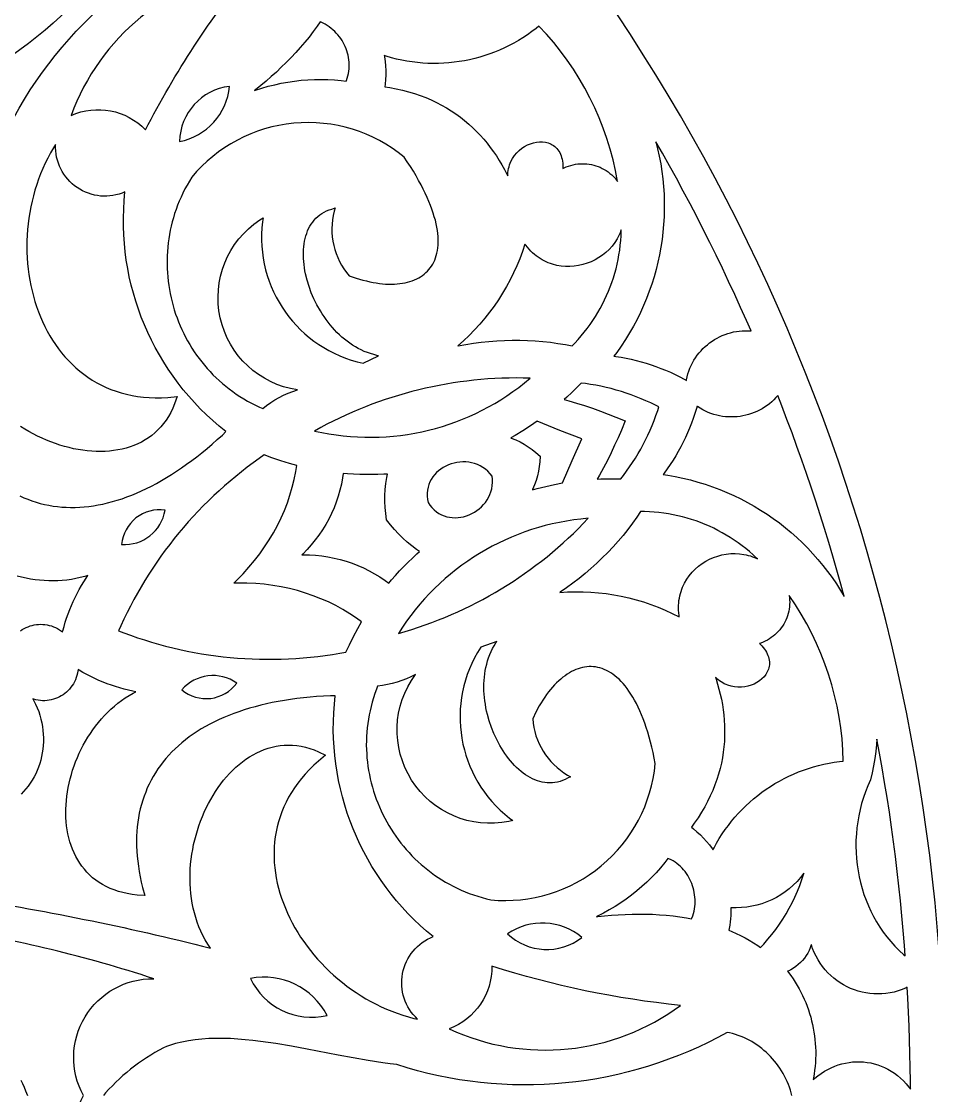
# Model space of a CAD drawing. Extents: x -550 to 550, y -550 to 550.
# Drawn here: x 149.9 to 283.1, y 0 to 157.1 of the extents above; entities that cross this region are included whole.
import ezdxf

# ---------------------------------------------------------------- set-up
doc = ezdxf.new("R2010")
doc.units = 0
doc.layers.add('LAYER_1', color=18, linetype='CONTINUOUS')
doc.layers.add('LAYER_10', color=4, linetype='CONTINUOUS')

msp = doc.modelspace()

# ---------------------------------------------------------------- linework, layer by layer
at = {"layer": 'LAYER_1'}
for points in [[(0, 550, 0.414214), (-550, 0, 0.414214), (0, -550, 0.414214), (550, 0, 0.414214)], [(183.54, 164.89, 0.27476), (157.17, 143.38, -0.315195), (168.07, 141.29, -0.052682)], [(235.49, 135.31), (235.77, 135.12), (236.04, 134.91), (236.3, 134.69), (236.55, 134.45), (236.79, 134.2), (237.01, 133.93), (237.16, 133.73, 0.149194), (225.64, 156.45), (225.22, 156.11), (224.59, 155.64), (223.95, 155.18), (223.3, 154.75), (222.63, 154.34), (221.96, 153.96), (221.27, 153.59), (220.58, 153.26), (219.87, 152.94), (219.16, 152.65), (218.44, 152.38), (217.71, 152.13), (216.98, 151.91), (216.24, 151.71), (215.49, 151.53), (214.74, 151.38), (213.99, 151.26), (213.23, 151.15), (212.47, 151.07), (211.7, 151.02), (210.94, 150.99), (210.17, 150.98), (209.4, 151), (208.63, 151.04), (207.86, 151.11), (207.1, 151.2), (206.33, 151.32), (205.57, 151.46), (204.81, 151.63), (204.05, 151.82), (203.3, 152.04), (202.99, 152.14), (203.03, 151.94), (203.12, 151.28), (203.19, 150.62), (203.22, 149.95), (203.22, 149.29), (203.2, 148.62), (203.14, 147.95), (203.09, 147.56), (203.8, 147.46), (204.75, 147.28), (205.67, 147.08), (206.57, 146.85), (207.44, 146.59), (208.28, 146.3), (209.1, 145.99), (209.89, 145.65), (210.66, 145.28), (211.4, 144.9), (212.12, 144.49), (212.82, 144.05), (213.49, 143.6), (214.14, 143.13), (214.76, 142.63), (215.37, 142.12), (215.95, 141.59), (216.5, 141.04), (217.04, 140.48), (217.56, 139.9), (218.05, 139.31), (218.52, 138.7), (218.98, 138.08), (219.41, 137.45), (219.82, 136.8), (220.22, 136.15), (220.59, 135.48), (220.95, 134.81), (221.09, 134.53), (221.09, 134.75), (221.11, 135.04), (221.15, 135.33), (221.2, 135.6), (221.26, 135.87), (221.34, 136.13), (221.44, 136.39), (221.54, 136.64), (221.78, 137.09), (222.07, 137.52), (222.39, 137.91), (222.74, 138.26), (223.13, 138.57), (223.53, 138.84), (223.95, 139.07), (224.39, 139.25), (224.83, 139.39), (225.28, 139.48), (225.72, 139.53), (226.17, 139.52), (226.6, 139.46), (227.01, 139.36), (227.22, 139.28), (227.41, 139.19), (227.6, 139.08), (227.79, 138.96), (227.96, 138.83), (228.12, 138.68), (228.28, 138.52), (228.42, 138.34), (228.56, 138.15), (228.68, 137.94), (228.79, 137.72), (228.88, 137.49), (228.96, 137.24), (229.03, 136.98), (229.08, 136.7), (229.12, 136.41), (229.14, 136.1), (229.15, 135.78), (229.14, 135.61), (229.32, 135.7), (229.64, 135.85), (229.97, 135.97), (230.3, 136.08), (230.63, 136.16), (230.97, 136.23), (231.31, 136.28), (231.64, 136.31), (231.98, 136.32), (232.32, 136.31), (232.66, 136.29), (232.99, 136.25), (233.32, 136.19), (233.65, 136.11), (233.97, 136.02), (234.29, 135.91), (234.6, 135.79), (234.9, 135.64), (235.2, 135.48)], [(173.04, 139.56, 0.334606), (180.35, 147.63, 0.373494)], [(172.68, 113.75), (172.9, 113.18), (173.13, 112.61), (173.38, 112.04), (173.65, 111.49), (173.93, 110.94), (174.22, 110.4), (174.53, 109.86), (174.85, 109.33), (175.19, 108.82), (175.54, 108.31), (175.91, 107.8), (176.29, 107.31), (176.68, 106.83), (177.09, 106.36), (177.51, 105.9), (177.94, 105.44), (178.39, 105), (178.85, 104.58), (179.32, 104.16), (179.81, 103.75), (180.31, 103.36), (180.82, 102.98), (181.34, 102.61), (181.88, 102.26), (182.43, 101.92), (183, 101.59), (183.57, 101.28), (184.16, 100.98), (184.76, 100.7), (185.22, 100.5, -0.098951), (190.31, 103.22, -0.687121), (184.78, 128.09), (185.28, 128.41), (185.2, 127.83, 0.389309), (199.91, 107.14), (202.15, 108.23), (201.93, 108.27), (201.46, 108.39), (200.99, 108.53), (200.53, 108.69), (200.08, 108.87), (199.64, 109.07), (199.2, 109.28), (198.78, 109.52), (198.36, 109.78), (197.96, 110.05), (197.56, 110.34), (197.18, 110.64), (196.8, 110.96), (196.44, 111.29), (196.08, 111.64), (195.74, 112), (195.41, 112.37), (195.09, 112.75), (194.78, 113.14), (194.48, 113.54), (194.19, 113.95), (193.91, 114.36), (193.65, 114.79), (193.16, 115.66), (192.72, 116.55), (192.33, 117.45), (192, 118.37), (191.72, 119.29), (191.49, 120.2), (191.4, 120.66), (191.32, 121.11), (191.26, 121.56), (191.22, 122.01), (191.19, 122.45), (191.17, 122.89), (191.17, 123.32), (191.19, 123.75), (191.23, 124.17), (191.28, 124.58), (191.34, 124.98), (191.43, 125.37), (191.53, 125.75), (191.65, 126.12), (191.79, 126.48), (191.94, 126.83), (192.12, 127.16), (192.31, 127.48), (192.53, 127.79), (192.76, 128.07), (193.01, 128.35), (193.29, 128.6), (193.58, 128.83), (193.89, 129.05), (194.22, 129.24), (194.57, 129.42), (194.95, 129.57), (195.33, 129.69), (195.8, 129.85), (195.68, 129.37, 0.248752), (197.88, 119.93), (198.87, 119.59), (199.89, 119.28), (200.39, 119.16), (200.88, 119.05), (201.36, 118.95), (201.84, 118.87), (202.3, 118.8), (202.76, 118.75), (203.21, 118.72), (203.65, 118.7), (204.08, 118.69), (204.5, 118.71), (204.9, 118.73), (205.3, 118.77), (205.69, 118.83), (206.06, 118.9), (206.42, 118.98), (206.77, 119.08), (207.11, 119.19), (207.43, 119.32), (207.75, 119.46), (208.04, 119.62), (208.33, 119.79), (208.6, 119.97), (208.86, 120.17), (209.1, 120.38), (209.33, 120.6), (209.54, 120.84), (209.74, 121.09), (209.93, 121.35), (210.1, 121.63), (210.25, 121.93), (210.39, 122.23), (210.51, 122.56), (210.62, 122.89), (210.71, 123.24), (210.78, 123.61), (210.84, 123.99), (210.87, 124.38), (210.89, 124.79), (210.89, 125.21), (210.87, 125.65), (210.83, 126.1), (210.78, 126.56), (210.7, 127.04), (210.6, 127.54), (210.48, 128.04), (210.33, 128.57), (210.17, 129.1), (209.98, 129.65), (209.78, 130.21), (209.55, 130.79), (209.29, 131.38), (209.01, 131.99), (208.71, 132.6), (208.39, 133.23), (208.03, 133.88), (207.66, 134.54), (207.26, 135.21), (206.83, 135.89), (206.38, 136.59), (205.92, 137.27, 0.414412), (174.82, 134.33), (174.48, 133.78), (174.14, 133.2), (173.83, 132.62), (173.54, 132.03), (173.26, 131.44), (173, 130.84), (172.76, 130.24), (172.54, 129.64), (172.33, 129.03), (172.14, 128.42), (171.97, 127.81), (171.82, 127.19), (171.69, 126.58), (171.57, 125.96), (171.47, 125.34), (171.38, 124.72), (171.32, 124.09), (171.27, 123.47), (171.24, 122.85), (171.22, 122.23), (171.22, 121.61), (171.24, 120.99), (171.27, 120.37), (171.32, 119.75), (171.38, 119.14), (171.46, 118.52), (171.56, 117.91), (171.67, 117.31), (171.8, 116.7), (171.95, 116.1), (172.11, 115.51), (172.28, 114.92), (172.47, 114.33)], [(236.92, 120.96), (237.08, 121.63), (237.22, 122.32), (237.35, 123), (237.46, 123.69), (237.54, 124.38), (237.61, 125.08), (237.66, 125.78), (237.68, 126.48), (237.69, 126.66), (237.64, 126.53), (237.52, 126.22), (237.39, 125.91), (237.24, 125.62), (237.08, 125.32), (236.73, 124.78), (236.34, 124.26), (235.91, 123.78), (235.44, 123.34), (234.94, 122.94), (234.41, 122.58), (233.86, 122.26), (233.28, 121.98), (232.69, 121.75), (232.08, 121.56), (231.45, 121.42), (230.82, 121.32), (230.18, 121.28), (229.54, 121.28), (228.9, 121.34), (228.26, 121.45), (227.63, 121.61), (227.32, 121.72), (227.01, 121.83), (226.7, 121.97), (226.4, 122.11), (226.11, 122.27), (225.81, 122.45), (225.53, 122.63), (225.25, 122.84), (224.97, 123.06), (224.71, 123.29), (224.45, 123.54), (224.19, 123.81), (223.95, 124.09), (223.71, 124.38), (223.59, 124.55, -0.141174), (213.76, 109.67), (213.81, 109.68), (214.94, 109.88), (216.07, 110.06), (217.2, 110.2), (218.33, 110.32), (219.46, 110.41), (220.58, 110.47), (221.71, 110.5), (222.84, 110.5), (223.96, 110.47), (225.08, 110.41), (226.2, 110.32), (227.32, 110.19), (228.43, 110.04), (229.54, 109.85), (230.49, 109.66), (230.89, 110.06), (231.37, 110.58), (231.84, 111.12), (232.28, 111.66), (232.71, 112.22), (233.13, 112.79), (233.53, 113.36), (233.91, 113.95), (234.27, 114.55), (234.62, 115.15), (234.94, 115.77), (235.25, 116.39), (235.55, 117.02), (235.82, 117.66), (236.08, 118.31), (236.31, 118.96), (236.53, 119.62), (236.73, 120.29)], [(192.8, 97.21, 0.237073), (224.36, 104.94, 0.137208)], [(164.56, 80.62, 0.38844), (170.93, 85.64, 0.429262)], [(233.25, 77.11), (232.39, 76.37), (231.51, 75.66), (230.6, 74.96), (229.68, 74.29), (228.74, 73.64), (228.7, 73.61, -0.141193), (246.17, 70.03), (246.14, 70.24), (246.1, 70.61), (246.07, 70.98), (246.06, 71.35), (246.07, 71.71), (246.09, 72.07), (246.13, 72.41), (246.19, 72.76), (246.26, 73.09), (246.34, 73.42), (246.44, 73.74), (246.55, 74.06), (246.67, 74.37), (246.8, 74.67), (246.95, 74.96), (247.28, 75.52), (247.65, 76.05), (248.07, 76.55), (248.52, 77), (249, 77.43), (249.52, 77.81), (250.06, 78.15), (250.62, 78.45), (251.21, 78.7), (251.81, 78.92), (252.43, 79.08), (253.06, 79.2), (253.7, 79.27), (254.34, 79.29), (254.98, 79.25), (255.62, 79.17), (255.95, 79.1), (256.26, 79.02), (256.58, 78.93), (256.89, 78.82), (257.2, 78.7), (257.51, 78.57), (257.63, 78.51), (257.5, 78.63), (256.99, 79.11), (256.46, 79.57), (255.92, 80.01), (255.37, 80.44), (254.81, 80.86), (254.23, 81.25), (253.65, 81.63), (253.06, 81.99), (252.45, 82.34), (251.84, 82.67), (251.22, 82.98), (250.59, 83.27), (249.95, 83.55), (249.3, 83.81), (248.65, 84.05), (247.99, 84.27), (247.32, 84.47), (246.65, 84.66), (245.97, 84.82), (245.29, 84.97), (244.6, 85.1), (243.91, 85.2), (243.21, 85.29), (242.5, 85.36), (241.8, 85.41), (241.09, 85.44), (240.52, 85.44), (239.98, 84.63), (239.33, 83.72), (238.66, 82.82), (237.96, 81.94), (237.23, 81.09), (236.48, 80.25), (235.71, 79.43), (234.91, 78.64), (234.09, 77.86)], [(232.85, 84.44, 0.237073), (205.07, 67.6, 0.137208)], [(262.26, 73.14), (262.3, 72.89), (262.33, 72.54), (262.34, 72.19), (262.33, 71.85), (262.3, 71.51), (262.26, 71.17), (262.19, 70.84), (262.11, 70.51), (262.01, 70.19), (261.9, 69.87), (261.77, 69.56), (261.62, 69.26), (261.46, 68.97), (261.28, 68.68), (261.09, 68.41), (260.88, 68.14), (260.66, 67.89), (260.43, 67.64), (260.18, 67.41), (259.92, 67.2), (259.65, 66.99), (259.36, 66.8), (259.07, 66.63), (258.76, 66.47), (258.44, 66.32), (258.11, 66.2), (257.92, 66.14), (258.04, 66.02), (258.27, 65.79), (258.47, 65.56), (258.65, 65.32), (258.8, 65.09), (258.94, 64.86), (259.06, 64.62), (259.16, 64.39), (259.24, 64.16), (259.3, 63.93), (259.34, 63.7), (259.37, 63.47), (259.37, 63.24), (259.36, 63.02), (259.33, 62.81), (259.29, 62.59), (259.23, 62.39), (259.15, 62.18), (259.06, 61.98), (258.85, 61.61), (258.58, 61.27), (258.27, 60.95), (257.92, 60.67), (257.54, 60.41), (257.13, 60.2), (256.69, 60.02), (256.23, 59.88), (255.76, 59.79), (255.27, 59.74), (254.77, 59.74), (254.27, 59.78), (253.76, 59.88), (253.27, 60.04), (253.02, 60.14), (252.77, 60.25), (252.53, 60.38), (252.3, 60.53), (252.07, 60.69), (251.84, 60.86), (251.62, 61.05), (251.46, 61.21), (251.56, 60.91), (251.78, 60.18), (251.99, 59.45), (252.17, 58.71), (252.34, 57.96), (252.48, 57.2), (252.59, 56.44), (252.69, 55.68), (252.76, 54.91), (252.81, 54.14), (252.82, 53.36), (252.82, 52.58), (252.78, 51.79), (252.72, 51), (252.62, 50.21), (252.5, 49.42), (252.35, 48.62), (252.16, 47.83), (251.94, 47.03), (251.69, 46.23), (251.4, 45.43), (251.08, 44.63), (250.72, 43.83), (250.33, 43.03), (249.9, 42.23), (249.43, 41.43), (248.92, 40.63), (248.37, 39.84), (247.95, 39.27), (248.26, 39.02), (248.77, 38.59), (249.26, 38.14), (249.73, 37.67), (250.18, 37.17), (250.6, 36.66), (251, 36.12), (251.11, 35.96), (251.26, 36.25), (251.64, 36.93), (252.04, 37.6), (252.46, 38.26), (252.9, 38.9), (253.36, 39.52), (253.83, 40.13), (254.33, 40.72), (254.84, 41.3), (255.37, 41.85), (255.92, 42.39), (256.48, 42.91), (257.06, 43.41), (257.66, 43.9), (258.27, 44.36), (258.89, 44.8), (259.53, 45.23), (260.18, 45.63), (260.84, 46.01), (261.52, 46.37), (262.21, 46.72), (262.91, 47.03), (263.62, 47.33), (264.34, 47.6), (265.07, 47.86), (265.81, 48.08), (266.56, 48.29), (267.32, 48.47), (268.09, 48.63), (268.86, 48.76), (269.64, 48.87), (270.18, 48.92, 0.149218)], [(207.56, 61.58, -0.098636), (202.03, 59.9), (201.85, 59.44), (201.63, 58.81), (201.42, 58.19), (201.23, 57.56), (201.07, 56.93), (200.92, 56.3), (200.79, 55.67), (200.68, 55.04), (200.58, 54.41), (200.51, 53.78), (200.45, 53.15), (200.41, 52.52), (200.39, 51.89), (200.38, 51.26), (200.4, 50.64), (200.43, 50.01), (200.47, 49.39), (200.53, 48.77), (200.61, 48.16), (200.71, 47.54), (200.82, 46.94), (200.95, 46.33), (201.1, 45.73), (201.26, 45.13), (201.43, 44.54), (201.62, 43.95), (201.83, 43.37), (202.05, 42.8), (202.29, 42.23), (202.54, 41.67), (202.8, 41.11), (203.08, 40.56), (203.38, 40.02), (203.68, 39.49), (204.01, 38.96), (204.34, 38.44), (204.69, 37.93), (205.05, 37.43), (205.43, 36.94), (205.82, 36.46), (206.22, 35.99), (206.63, 35.53), (207.06, 35.08), (207.5, 34.64), (207.95, 34.21), (208.41, 33.8), (208.89, 33.39), (209.38, 33), (209.87, 32.62), (210.38, 32.25), (210.9, 31.9), (211.44, 31.56), (211.98, 31.23), (212.53, 30.92), (213.1, 30.62), (213.67, 30.33), (214.26, 30.06), (214.85, 29.81), (215.45, 29.57), (216.07, 29.35), (216.69, 29.14), (217.32, 28.95), (217.97, 28.78), (218.6, 28.63, 0.414411), (242.67, 48.55), (242.51, 49.35), (242.34, 50.16), (242.16, 50.95), (241.97, 51.71), (241.77, 52.44), (241.56, 53.14), (241.35, 53.82), (241.12, 54.47), (240.89, 55.09), (240.65, 55.69), (240.41, 56.26), (240.16, 56.8), (239.9, 57.33), (239.64, 57.82), (239.37, 58.29), (239.1, 58.73), (238.82, 59.15), (238.53, 59.55), (238.25, 59.92), (237.95, 60.26), (237.66, 60.59), (237.36, 60.89), (237.06, 61.16), (236.75, 61.41), (236.45, 61.64), (236.14, 61.85), (235.83, 62.03), (235.52, 62.2), (235.2, 62.34), (234.89, 62.46), (234.57, 62.55), (234.25, 62.63), (233.93, 62.69), (233.61, 62.72), (233.3, 62.74), (232.97, 62.74), (232.65, 62.71), (232.33, 62.67), (232.01, 62.61), (231.69, 62.53), (231.37, 62.43), (231.05, 62.31), (230.73, 62.17), (230.41, 62.01), (230.1, 61.83), (229.78, 61.63), (229.47, 61.42), (229.15, 61.19), (228.84, 60.93), (228.54, 60.66), (228.23, 60.37), (227.93, 60.07), (227.64, 59.74), (227.34, 59.4), (227.06, 59.04), (226.77, 58.67), (226.49, 58.27), (226.22, 57.86), (225.95, 57.44), (225.69, 57), (225.18, 56.06), (224.73, 55.12, 0.248801), (229.84, 46.89), (230.27, 46.64), (229.83, 46.41), (229.47, 46.23), (229.1, 46.07), (228.73, 45.95), (228.35, 45.85), (227.98, 45.78), (227.61, 45.74), (227.23, 45.73), (226.86, 45.74), (226.5, 45.78), (226.13, 45.84), (225.77, 45.93), (225.41, 46.04), (225.05, 46.18), (224.7, 46.34), (224.35, 46.51), (224.01, 46.71), (223.67, 46.93), (223.34, 47.16), (223.02, 47.42), (222.7, 47.69), (222.38, 47.98), (222.08, 48.28), (221.78, 48.6), (221.49, 48.94), (221.2, 49.28), (220.93, 49.65), (220.66, 50.02), (220.4, 50.41), (219.91, 51.22), (219.46, 52.06), (219.05, 52.95), (218.68, 53.86), (218.37, 54.8), (218.1, 55.76), (217.99, 56.25), (217.89, 56.74), (217.8, 57.23), (217.73, 57.73), (217.67, 58.22), (217.63, 58.72), (217.6, 59.22), (217.59, 59.71), (217.6, 60.21), (217.62, 60.7), (217.66, 61.19), (217.72, 61.68), (217.79, 62.16), (217.89, 62.64), (218, 63.11), (218.13, 63.58), (218.28, 64.04), (218.46, 64.5), (218.65, 64.94), (218.86, 65.38), (219.09, 65.81), (219.35, 66.23), (219.47, 66.41), (217.12, 65.59, 0.389323), (221.35, 40.57), (221.81, 40.21), (221.23, 40.09, -0.687102)], [(181.42, 60.31, 0.38844), (173.37, 59.35, 0.429262)], [(264.41, 32.51, -0.255717), (253.71, 27.48), (253.73, 27.32), (253.74, 26.83), (253.72, 26.35), (253.69, 25.87), (253.64, 25.39), (253.57, 24.91), (253.48, 24.44), (253.42, 24.19), (253.87, 24), (254.52, 23.71), (255.16, 23.39), (255.8, 23.06), (256.43, 22.71), (257.05, 22.33), (257.67, 21.94), (258.08, 21.66), (258.55, 22.16), (259.16, 22.86), (259.74, 23.57), (260.3, 24.3), (260.83, 25.05), (261.34, 25.82), (261.82, 26.6), (262.27, 27.4), (262.69, 28.21), (263.09, 29.04), (263.46, 29.88), (263.8, 30.74), (264.12, 31.6), (264.4, 32.48)], [(231.92, 23.14, 0.334606), (221.04, 23.67, 0.373494)], [(246.37, 13.19, -0.052663), (218.75, 18.94, -0.31518), (212.51, 9.75, 0.274751)], [(183.43, 17.13, 0.355981), (194.63, 11.72, 0.33339)]]:
    msp.add_lwpolyline(points, format="xyb", close=True, dxfattribs=at)
for points in [[(172.5, 185.56, -0.208481), (141.65, 148.05)], [(148.05, 141.65, -0.208478), (185.56, 172.5)], [(149.66, 87.73), (150.25, 87.46), (150.84, 87.22), (151.44, 87), (152.04, 86.8), (152.66, 86.63), (153.27, 86.48), (153.9, 86.35), (154.53, 86.24), (155.17, 86.16), (155.81, 86.09), (156.46, 86.05), (157.11, 86.03), (157.77, 86.04), (158.43, 86.06), (159.1, 86.11), (159.78, 86.18), (160.46, 86.28), (161.14, 86.39), (161.83, 86.53), (162.52, 86.69), (163.22, 86.88), (163.92, 87.08), (164.63, 87.31), (165.34, 87.56), (166.05, 87.84), (166.76, 88.13), (167.48, 88.45), (168.21, 88.8), (168.93, 89.16), (169.66, 89.55), (170.39, 89.96), (171.13, 90.39), (171.86, 90.84), (172.6, 91.32), (173.34, 91.82), (174.08, 92.34), (174.83, 92.89), (175.57, 93.45), (176.32, 94.04), (177.07, 94.66), (177.81, 95.29), (178.56, 95.95), (179.31, 96.63), (179.83, 97.12, -0.258887), (165.06, 132.18, -0.555563), (154.9, 139.11), (154.6, 138.63), (154.18, 137.9), (153.78, 137.15), (153.4, 136.39), (153.05, 135.62), (152.72, 134.84), (152.42, 134.06), (152.15, 133.26), (151.89, 132.45), (151.67, 131.64), (151.46, 130.83), (151.28, 130.01), (151.13, 129.18), (151, 128.35), (150.89, 127.52), (150.81, 126.69), (150.75, 125.86), (150.72, 125.03), (150.71, 124.2), (150.72, 123.37), (150.76, 122.55), (150.81, 121.73), (150.9, 120.91), (151, 120.1), (151.13, 119.3), (151.29, 118.5), (151.46, 117.72), (151.66, 116.94), (151.88, 116.17), (152.12, 115.42), (152.39, 114.67), (152.68, 113.94), (152.99, 113.22), (153.32, 112.52), (153.68, 111.83), (154.06, 111.16), (154.45, 110.5), (154.88, 109.86), (155.32, 109.25), (155.78, 108.65), (156.27, 108.07), (156.78, 107.51), (157.31, 106.98), (157.86, 106.46), (158.43, 105.98), (159.02, 105.51), (159.63, 105.07), (160.27, 104.66), (160.92, 104.28), (161.6, 103.92), (162.3, 103.59), (163.01, 103.29), (163.75, 103.03), (164.51, 102.79), (165.29, 102.59), (166.09, 102.41), (166.91, 102.28), (167.75, 102.17), (168.62, 102.11), (169.5, 102.08), (170.4, 102.08), (171.33, 102.13), (172.7, 102.25), (172.32, 101.19), (172.05, 100.55), (171.76, 99.94), (171.43, 99.36), (171.08, 98.82), (170.71, 98.31), (170.31, 97.83), (169.89, 97.38), (169.44, 96.96), (168.98, 96.58), (168.49, 96.22), (167.99, 95.9), (167.47, 95.6), (166.93, 95.34), (166.37, 95.1), (165.8, 94.89), (165.22, 94.71), (164.63, 94.56), (164.02, 94.44), (163.4, 94.34), (162.78, 94.27), (162.14, 94.23), (161.5, 94.21), (160.86, 94.22), (160.2, 94.26), (159.54, 94.31), (158.88, 94.39), (158.22, 94.5), (157.55, 94.63), (156.88, 94.78), (156.22, 94.96), (155.55, 95.15), (154.89, 95.37), (154.23, 95.61), (153.57, 95.87), (152.92, 96.16), (152.28, 96.46), (151.64, 96.78), (151.01, 97.12), (150.39, 97.49), (149.78, 97.87)], [(140.41, 29.09, -0.023948), (177.56, 21.57), (177.18, 22.15), (176.81, 22.77), (176.47, 23.4), (176.16, 24.04), (175.88, 24.7), (175.63, 25.37), (175.41, 26.05), (175.21, 26.73), (175.04, 27.42), (174.9, 28.12), (174.79, 28.83), (174.7, 29.54), (174.63, 30.26), (174.59, 30.97), (174.58, 31.69), (174.58, 32.41), (174.62, 33.13), (174.67, 33.85), (174.75, 34.57), (174.85, 35.29), (174.97, 36), (175.11, 36.71), (175.27, 37.41), (175.46, 38.1), (175.66, 38.79), (175.88, 39.47), (176.13, 40.14), (176.39, 40.8), (176.67, 41.45), (176.96, 42.09), (177.28, 42.71), (177.61, 43.32), (177.95, 43.91), (178.32, 44.49), (178.7, 45.05), (179.09, 45.6), (179.5, 46.13), (179.93, 46.63), (180.37, 47.12), (180.82, 47.58), (181.29, 48.02), (181.76, 48.44), (182.26, 48.83), (182.76, 49.2), (183.28, 49.54), (183.8, 49.86), (184.34, 50.14), (184.89, 50.4), (185.45, 50.62), (186.02, 50.82), (186.59, 50.98), (187.18, 51.1), (187.77, 51.2), (188.38, 51.25), (188.99, 51.27), (189.6, 51.25), (190.22, 51.2), (190.85, 51.1), (191.48, 50.96), (192.12, 50.78), (192.76, 50.56), (193.4, 50.3), (194.42, 49.81), (193.36, 48.93), (192.68, 48.31), (192.03, 47.67), (191.43, 47.03), (190.87, 46.37), (190.35, 45.7), (189.86, 45.03), (189.42, 44.34), (189.01, 43.64), (188.64, 42.94), (188.31, 42.23), (188.01, 41.51), (187.75, 40.79), (187.52, 40.05), (187.33, 39.32), (187.18, 38.58), (187.05, 37.84), (186.96, 37.09), (186.9, 36.34), (186.88, 35.59), (186.88, 34.84), (186.91, 34.08), (186.98, 33.33), (187.08, 32.58), (187.2, 31.83), (187.35, 31.08), (187.53, 30.33), (187.74, 29.59), (187.98, 28.85), (188.24, 28.12), (188.53, 27.39), (188.84, 26.67), (189.18, 25.96), (189.54, 25.25), (189.93, 24.55), (190.34, 23.86), (190.77, 23.18), (191.22, 22.51), (191.7, 21.85), (192.2, 21.2), (192.72, 20.57), (193.25, 19.95), (193.81, 19.34), (194.39, 18.74), (194.98, 18.16), (195.59, 17.6), (196.22, 17.05), (196.87, 16.53), (197.53, 16.01), (198.21, 15.52), (198.9, 15.05), (199.61, 14.59), (200.33, 14.16), (201.06, 13.75), (201.81, 13.36), (202.57, 12.99), (203.34, 12.64), (204.12, 12.32), (204.91, 12.03), (205.72, 11.75), (206.53, 11.51), (207.35, 11.29), (207.89, 11.17, -0.55555), (210.18, 23.25, -0.258855), (195.83, 58.49), (195.12, 58.47), (194.11, 58.42), (193.11, 58.35), (192.14, 58.27), (191.17, 58.18), (190.23, 58.07), (189.3, 57.94), (188.39, 57.8), (187.5, 57.65), (186.62, 57.48), (185.76, 57.29), (184.92, 57.09), (184.09, 56.88), (183.29, 56.65), (182.5, 56.41), (181.73, 56.15), (180.98, 55.88), (180.24, 55.6), (179.52, 55.3), (178.83, 54.99), (178.15, 54.67), (177.49, 54.33), (176.85, 53.98), (176.22, 53.62), (175.62, 53.24), (175.03, 52.85), (174.47, 52.45), (173.92, 52.04), (173.39, 51.61), (172.89, 51.17), (172.4, 50.72), (171.93, 50.26), (171.48, 49.78), (171.05, 49.3), (170.64, 48.8), (170.25, 48.29), (169.88, 47.77), (169.53, 47.23), (169.2, 46.69), (168.89, 46.13), (168.6, 45.57), (168.33, 44.99), (168.09, 44.4), (167.86, 43.8), (167.65, 43.19), (167.47, 42.56), (167.3, 41.93), (167.16, 41.29), (167.04, 40.63), (166.94, 39.97), (166.86, 39.3), (166.8, 38.61), (166.77, 37.92), (166.75, 37.21), (166.76, 36.49), (166.79, 35.77), (166.85, 35.03), (166.92, 34.29), (167.02, 33.53), (167.14, 32.77), (167.29, 32), (167.45, 31.22), (167.64, 30.42), (167.95, 29.25), (166.83, 29.33), (166.1, 29.42), (165.4, 29.53), (164.73, 29.68), (164.09, 29.86), (163.47, 30.07), (162.88, 30.3), (162.32, 30.57), (161.78, 30.86), (161.27, 31.17), (160.79, 31.51), (160.33, 31.87), (159.9, 32.26), (159.5, 32.66), (159.12, 33.09), (158.77, 33.54), (158.44, 34), (158.14, 34.49), (157.86, 34.99), (157.61, 35.5), (157.38, 36.03), (157.18, 36.57), (157, 37.13), (156.85, 37.69), (156.72, 38.27), (156.61, 38.86), (156.52, 39.45), (156.46, 40.06), (156.42, 40.67), (156.4, 41.29), (156.41, 41.91), (156.43, 42.53), (156.48, 43.16), (156.55, 43.8), (156.64, 44.43), (156.75, 45.06), (156.89, 45.7), (157.04, 46.33), (157.21, 46.96), (157.4, 47.59), (157.61, 48.22), (157.84, 48.84), (158.1, 49.45), (158.37, 50.06), (158.65, 50.66), (158.96, 51.25), (159.29, 51.83), (159.63, 52.41), (159.99, 52.97), (160.37, 53.52), (160.77, 54.05), (161.18, 54.58), (161.62, 55.09), (162.06, 55.58), (162.53, 56.06), (163.01, 56.52), (163.51, 56.96), (164.03, 57.38), (164.56, 57.78), (165.1, 58.16), (165.67, 58.52), (166.24, 58.85), (166.67, 59.07), (166.22, 59.16), (165.58, 59.3), (164.95, 59.46), (164.32, 59.63), (163.69, 59.82), (163.07, 60.02), (162.46, 60.24), (161.85, 60.48), (161.25, 60.73), (160.65, 61), (160.07, 61.29), (159.49, 61.59), (158.91, 61.9), (158.35, 62.23), (158.19, 62.33), (158.17, 62.11), (158.11, 61.77), (158.03, 61.45), (157.93, 61.13), (157.81, 60.82), (157.67, 60.53), (157.52, 60.25), (157.35, 59.97), (157.16, 59.72), (156.96, 59.47), (156.74, 59.24), (156.51, 59.03), (156.26, 58.83), (156.01, 58.64), (155.74, 58.47), (155.47, 58.32), (155.18, 58.19), (154.89, 58.07), (154.59, 57.97), (154.28, 57.89), (153.97, 57.83), (153.65, 57.78), (153.33, 57.76), (153.01, 57.76), (152.68, 57.78), (152.36, 57.83), (152.03, 57.89), (151.71, 57.98), (151.56, 58.03), (151.72, 57.76), (151.98, 57.23), (152.22, 56.7), (152.43, 56.16), (152.61, 55.62), (152.76, 55.07), (152.89, 54.52), (152.99, 53.97), (153.06, 53.42), (153.11, 52.86), (153.13, 52.31), (153.12, 51.76), (153.09, 51.21), (153.04, 50.67), (152.96, 50.13), (152.86, 49.6), (152.73, 49.08), (152.58, 48.56), (152.41, 48.05), (152.21, 47.56), (151.99, 47.07), (151.75, 46.6), (151.49, 46.14), (151.2, 45.7), (150.9, 45.27), (150.57, 44.86), (150.23, 44.46), (149.86, 44.09)], [(169.26, -17.08, -0.574933), (158.98, 0, -0.575019), (169.26, 17.08, 0.042505), (138.96, 24.33)], [(262.66, 0), (262.57, 0.37), (262.44, 0.79), (262.29, 1.21), (262.14, 1.63), (261.97, 2.04), (261.78, 2.44), (261.58, 2.83), (261.37, 3.22), (261.14, 3.6), (260.9, 3.98), (260.65, 4.34), (260.39, 4.69), (260.11, 5.04), (259.83, 5.38), (259.53, 5.7), (259.22, 6.01), (258.9, 6.32), (258.57, 6.61), (258.24, 6.89), (257.89, 7.16), (257.53, 7.41), (257.16, 7.65), (256.79, 7.88), (256.41, 8.09), (256.02, 8.29), (255.62, 8.48), (255.22, 8.65), (254.8, 8.8), (254.39, 8.94), (253.96, 9.06), (253.53, 9.16), (253.19, 9.23, -0.208481), (204.85, 4.52), (203.86, 4.64), (202.81, 4.77), (200.67, 5.1), (198.47, 5.49), (196.24, 5.91), (191.7, 6.79), (189.42, 7.22), (187.14, 7.6), (186.01, 7.77), (184.89, 7.92), (183.77, 8.06), (182.66, 8.17), (181.57, 8.26), (180.48, 8.32), (179.42, 8.35), (178.36, 8.36), (177.33, 8.33), (176.31, 8.26), (175.31, 8.15), (174.34, 8.01), (173.39, 7.82), (172.46, 7.59), (172.01, 7.46), (171.56, 7.31), (171.12, 7.15), (170.7, 6.99), (170.07, 6.65), (169.44, 6.29), (168.82, 5.92), (168.21, 5.53), (167.61, 5.13), (167.02, 4.72), (166.45, 4.29), (165.88, 3.85), (165.32, 3.39), (164.77, 2.92), (164.24, 2.44), (163.72, 1.94), (163.21, 1.43), (162.71, 0.91), (162.22, 0.37), (161.9, 0)]]:
    msp.add_lwpolyline(points, format="xyb", dxfattribs=at)
for points in [[(195.71, 148.57), (196.68, 148.48), (197.43, 148.38), (197.49, 148.51), (197.6, 148.84), (197.69, 149.17), (197.76, 149.51), (197.82, 149.84), (197.85, 150.18), (197.87, 150.51), (197.87, 150.85), (197.86, 151.18), (197.83, 151.52), (197.78, 151.85), (197.71, 152.18), (197.63, 152.5), (197.53, 152.82), (197.42, 153.14), (197.29, 153.45), (197.15, 153.75), (196.99, 154.05), (196.82, 154.34), (196.63, 154.63), (196.43, 154.9), (196.22, 155.17), (195.99, 155.42), (195.75, 155.67), (195.5, 155.9), (195.24, 156.12), (194.96, 156.33), (194.67, 156.53), (194.38, 156.71), (194.07, 156.88), (193.75, 157.03), (193.62, 157.09), (193.19, 156.45), (192.6, 155.65), (192, 154.85), (191.37, 154.08), (190.72, 153.32), (190.06, 152.57), (189.37, 151.84), (188.66, 151.12), (187.94, 150.42), (187.21, 149.73), (186.46, 149.06), (185.7, 148.4), (184.93, 147.75), (184.14, 147.12), (184.01, 147.01), (184.14, 147.06), (185.08, 147.36), (186.03, 147.64), (186.98, 147.88), (187.94, 148.09), (188.91, 148.27), (189.87, 148.41), (190.84, 148.52), (191.82, 148.6), (192.79, 148.65), (193.76, 148.66), (194.74, 148.63)], [(253.27, 111.47), (253.69, 111.59), (254.11, 111.7), (254.53, 111.78), (254.96, 111.84), (255.39, 111.87), (255.83, 111.89), (256.27, 111.88), (256.68, 111.86), (256.02, 113.36), (255.16, 115.28), (254.29, 117.2), (253.4, 119.11), (252.49, 121.02), (251.57, 122.92), (250.64, 124.81), (249.69, 126.7), (248.73, 128.58), (247.75, 130.45), (246.76, 132.32), (245.75, 134.18), (244.73, 136.03), (243.7, 137.88), (242.75, 139.54), (243.01, 138.51), (243.25, 137.41), (243.46, 136.3), (243.63, 135.2), (243.77, 134.09), (243.88, 132.98), (243.95, 131.86), (243.98, 130.75), (243.99, 129.64), (243.95, 128.53), (243.89, 127.42), (243.79, 126.31), (243.66, 125.21), (243.49, 124.11), (243.29, 123.01), (243.06, 121.93), (242.79, 120.85), (242.49, 119.77), (242.16, 118.71), (241.79, 117.66), (241.39, 116.61), (240.96, 115.58), (240.5, 114.55), (240, 113.54), (239.47, 112.55), (238.91, 111.57), (238.32, 110.6), (237.69, 109.65), (237.03, 108.71), (236.62, 108.16), (236.91, 108.12), (237.66, 108), (238.4, 107.86), (239.14, 107.71), (239.88, 107.53), (240.61, 107.34), (241.33, 107.13), (242.05, 106.9), (242.77, 106.65), (243.48, 106.38), (244.18, 106.1), (244.87, 105.8), (245.56, 105.48), (246.24, 105.15), (246.91, 104.8), (247.23, 104.62), (247.24, 104.68), (247.33, 105.13), (247.44, 105.56), (247.58, 105.99), (247.74, 106.4), (247.92, 106.8), (248.11, 107.2), (248.33, 107.57), (248.56, 107.94), (248.81, 108.29), (249.07, 108.63), (249.36, 108.96), (249.65, 109.27), (249.96, 109.56), (250.29, 109.84), (250.62, 110.11), (250.97, 110.35), (251.33, 110.59), (251.7, 110.8), (252.08, 111), (252.47, 111.17), (252.87, 111.33)], [(238.26, 98.69), (237.7, 97.34), (237.22, 96.23), (236.72, 95.12), (236.19, 94.01), (235.65, 92.91), (235.08, 91.83), (234.51, 90.77), (234.17, 90.18), (234.69, 90.2), (235.7, 90.23), (236.72, 90.23), (237.61, 90.21), (238, 90.72), (238.46, 91.34), (238.91, 91.97), (239.34, 92.6), (239.75, 93.25), (240.15, 93.91), (240.53, 94.58), (240.9, 95.26), (241.25, 95.94), (241.59, 96.63), (241.91, 97.33), (242.21, 98.04), (242.5, 98.76), (242.77, 99.48), (243.02, 100.21), (243.18, 100.73), (242.7, 100.98), (242, 101.32), (241.3, 101.64), (240.59, 101.94), (239.88, 102.23), (239.16, 102.5), (238.43, 102.75), (237.7, 102.99), (236.96, 103.21), (236.22, 103.41), (235.47, 103.59), (234.72, 103.76), (233.96, 103.9), (233.2, 104.03), (232.44, 104.15), (231.8, 104.22), (231.19, 103.59), (230.47, 102.87), (229.73, 102.17), (229.35, 101.82), (230.01, 101.64), (231.16, 101.3), (232.33, 100.93), (233.49, 100.54), (234.65, 100.12), (235.79, 99.69), (236.91, 99.25)], [(255.17, 87.29), (256.16, 86.77), (257.13, 86.23), (258.08, 85.65), (259.02, 85.05), (259.93, 84.42), (260.83, 83.76), (261.7, 83.07), (262.55, 82.36), (263.38, 81.62), (264.19, 80.86), (264.98, 80.07), (265.74, 79.26), (266.47, 78.42), (267.19, 77.56), (267.87, 76.68), (268.53, 75.77), (269.17, 74.84), (269.77, 73.89), (270.32, 72.98), (269.81, 74.83), (269.24, 76.87), (268.65, 78.9), (268.05, 80.92), (267.43, 82.95), (266.8, 84.96), (266.15, 86.97), (265.48, 88.98), (264.8, 90.98), (264.11, 92.97), (263.4, 94.96), (262.68, 96.94), (261.94, 98.91), (261.19, 100.88), (260.59, 102.4), (260.32, 102.1), (260.02, 101.78), (259.7, 101.48), (259.36, 101.2), (259.02, 100.94), (258.66, 100.7), (258.29, 100.47), (257.92, 100.27), (257.53, 100.08), (257.14, 99.91), (256.73, 99.76), (256.33, 99.63), (255.91, 99.52), (255.5, 99.43), (255.07, 99.36), (254.65, 99.31), (254.22, 99.28), (253.8, 99.27), (253.37, 99.28), (252.94, 99.31), (252.51, 99.36), (252.08, 99.43), (251.66, 99.53), (251.24, 99.64), (250.82, 99.78), (250.41, 99.94), (250.01, 100.12), (249.61, 100.33), (249.22, 100.55), (248.84, 100.8), (248.79, 100.84), (248.69, 100.49), (248.47, 99.76), (248.22, 99.05), (247.96, 98.34), (247.68, 97.63), (247.39, 96.94), (247.08, 96.25), (246.75, 95.57), (246.4, 94.9), (246.04, 94.24), (245.66, 93.58), (245.26, 92.94), (244.85, 92.31), (244.42, 91.68), (243.98, 91.07), (243.8, 90.83), (244.48, 90.74), (245.6, 90.54), (246.72, 90.31), (247.82, 90.05), (248.91, 89.75), (249.99, 89.42), (251.06, 89.05), (252.11, 88.66), (253.15, 88.23), (254.17, 87.78)], [(223.28, 97.24), (222.14, 96.56), (221.52, 96.22), (221.6, 96.19), (222.25, 95.92), (222.88, 95.62), (223.49, 95.29), (224.08, 94.92), (224.66, 94.52), (225.2, 94.09), (225.82, 93.54), (225.77, 92.71), (225.69, 92.02), (225.57, 91.33), (225.41, 90.65), (225.22, 89.98), (224.98, 89.33), (224.71, 88.68), (224.68, 88.61), (225.36, 88.8), (226.64, 89.12), (227.94, 89.4), (229.1, 89.62), (230.52, 92.91), (231.9, 96.06), (228.7, 97.31), (225.37, 98.63), (224.4, 97.96)], [(196.94, 71.1), (195.9, 71.67), (194.83, 72.2), (193.74, 72.68), (192.62, 73.12), (191.48, 73.51), (190.31, 73.86), (189.12, 74.17), (187.92, 74.42), (186.69, 74.63), (185.45, 74.79), (184.19, 74.9), (182.91, 74.95), (180.97, 74.96), (182.34, 76.34), (183.2, 77.28), (184.01, 78.25), (184.78, 79.24), (185.5, 80.25), (186.17, 81.29), (186.8, 82.34), (187.38, 83.41), (187.91, 84.5), (188.39, 85.6), (188.82, 86.72), (189.2, 87.84), (189.53, 88.98), (189.82, 90.12), (190.05, 91.27), (190.19, 92.19), (189.13, 92.48), (187.85, 92.87), (186.57, 93.3), (185.45, 93.72), (184.68, 93.19), (183.8, 92.56), (182.94, 91.92), (182.09, 91.26), (181.26, 90.58), (180.43, 89.9), (179.62, 89.2), (178.82, 88.48), (178.04, 87.76), (177.27, 87.01), (176.51, 86.26), (175.77, 85.49), (175.04, 84.71), (174.32, 83.92), (173.62, 83.12), (172.93, 82.3), (172.26, 81.47), (171.6, 80.63), (170.96, 79.78), (170.33, 78.91), (169.71, 78.04), (169.12, 77.15), (168.53, 76.25), (167.97, 75.35), (167.42, 74.43), (166.88, 73.5), (166.36, 72.56), (165.86, 71.61), (165.37, 70.66), (164.9, 69.69), (164.45, 68.71), (164.13, 67.98), (164.87, 67.7), (165.88, 67.33), (166.9, 66.98), (167.92, 66.64), (168.95, 66.33), (169.98, 66.03), (171.01, 65.75), (172.05, 65.49), (173.09, 65.25), (174.14, 65.03), (175.19, 64.83), (176.24, 64.64), (177.29, 64.47), (178.35, 64.33), (179.41, 64.2), (180.47, 64.09), (181.54, 64), (182.6, 63.92), (183.67, 63.87), (184.74, 63.83), (185.81, 63.82), (186.87, 63.82), (187.94, 63.84), (189.01, 63.88), (190.08, 63.94), (191.15, 64.02), (192.22, 64.11), (193.29, 64.23), (194.35, 64.37), (195.42, 64.52), (196.48, 64.69), (197.4, 64.86), (197.9, 65.95), (198.5, 67.16), (199.13, 68.34), (199.68, 69.3), (198.93, 69.84), (197.95, 70.49)], [(211.29, 91.65), (210.96, 91.4), (210.65, 91.12), (210.36, 90.81), (210.11, 90.49), (209.88, 90.14), (209.69, 89.78), (209.53, 89.39), (209.41, 88.99), (209.33, 88.57), (209.29, 88.13), (209.29, 87.67), (209.34, 87.2), (209.43, 86.75), (209.68, 86.37), (209.98, 86), (210.3, 85.68), (210.64, 85.39), (211, 85.15), (211.37, 84.95), (211.76, 84.79), (212.15, 84.67), (212.55, 84.59), (212.96, 84.54), (213.38, 84.52), (213.8, 84.54), (214.21, 84.6), (214.62, 84.68), (215.03, 84.8), (215.43, 84.95), (215.82, 85.13), (216.2, 85.34), (216.56, 85.57), (216.9, 85.84), (217.22, 86.12), (217.52, 86.44), (217.8, 86.77), (218.05, 87.13), (218.27, 87.51), (218.45, 87.91), (218.61, 88.33), (218.73, 88.77), (218.81, 89.23), (218.84, 89.7), (218.84, 90.19), (218.8, 90.63), (218.52, 90.97), (218.17, 91.32), (217.81, 91.63), (217.43, 91.89), (217.04, 92.12), (216.63, 92.31), (216.22, 92.46), (215.79, 92.57), (215.37, 92.65), (214.93, 92.69), (214.5, 92.7), (214.07, 92.68), (213.64, 92.62), (213.22, 92.53), (212.8, 92.41), (212.4, 92.26), (212.01, 92.09), (211.64, 91.88)], [(205.86, 77.4), (206.48, 78.02), (207.12, 78.63), (207.77, 79.23), (208.16, 79.58), (207.73, 79.87), (207.03, 80.4), (206.35, 80.96), (205.7, 81.54), (205.08, 82.16), (204.49, 82.81), (203.92, 83.48), (203.35, 84.23), (203.22, 85.17), (203.15, 86.04), (203.11, 86.92), (203.11, 87.79), (203.16, 88.67), (203.24, 89.54), (203.37, 90.41), (203.46, 90.92), (202.94, 90.89), (202.06, 90.85), (201.18, 90.84), (200.29, 90.84), (199.41, 90.86), (198.52, 90.9), (197.64, 90.96), (197.01, 91.01), (196.91, 90.36), (196.74, 89.46), (196.52, 88.56), (196.27, 87.69), (195.98, 86.82), (195.65, 85.98), (195.28, 85.14), (194.87, 84.33), (194.43, 83.53), (193.96, 82.76), (193.45, 82), (192.91, 81.27), (192.33, 80.56), (191.72, 79.88), (191.08, 79.22), (190.94, 79.09), (191.13, 79.09), (192.05, 79.08), (192.96, 79.03), (193.87, 78.94), (194.77, 78.8), (195.67, 78.63), (196.55, 78.42), (197.43, 78.17), (198.29, 77.88), (199.14, 77.55), (199.97, 77.18), (200.79, 76.78), (201.59, 76.34), (202.37, 75.86), (203.13, 75.35), (203.66, 74.95), (204.07, 75.44), (204.65, 76.1), (205.25, 76.76)], [(272.17, 39.15), (272.09, 38.26), (272.04, 37.36), (272.03, 36.46), (272.05, 35.56), (272.11, 34.66), (272.21, 33.77), (272.34, 32.89), (272.5, 32.01), (272.7, 31.14), (272.94, 30.28), (273.21, 29.43), (273.51, 28.6), (273.85, 27.77), (274.22, 26.97), (274.62, 26.18), (275.06, 25.4), (275.53, 24.65), (276.03, 23.92), (276.57, 23.21), (277.14, 22.52), (277.74, 21.85), (278.38, 21.22), (279.04, 20.6), (279.25, 20.43), (279.14, 21.96), (278.96, 24.12), (278.76, 26.29), (278.55, 28.46), (278.32, 30.62), (278.08, 32.79), (277.81, 34.95), (277.53, 37.12), (277.23, 39.28), (276.92, 41.45), (276.58, 43.61), (276.23, 45.77), (275.87, 47.93), (275.48, 50.09), (275.1, 52.14), (275.04, 51.35), (274.92, 50.31), (274.78, 49.28), (274.61, 48.25), (274.4, 47.22), (274.17, 46.18), (273.78, 45.31), (273.44, 44.45), (273.13, 43.59), (272.87, 42.71), (272.64, 41.83), (272.45, 40.94), (272.29, 40.05)], [(245.26, 26.27), (246.25, 26.13), (247.23, 25.98), (247.98, 25.83), (248.04, 25.96), (248.16, 26.3), (248.25, 26.64), (248.34, 26.97), (248.4, 27.32), (248.45, 27.66), (248.48, 28), (248.49, 28.35), (248.49, 28.69), (248.46, 29.03), (248.43, 29.37), (248.38, 29.7), (248.31, 30.03), (248.22, 30.36), (248.12, 30.68), (248.01, 31), (247.88, 31.31), (247.74, 31.61), (247.58, 31.91), (247.41, 32.2), (247.22, 32.48), (247.02, 32.75), (246.81, 33), (246.58, 33.25), (246.35, 33.49), (246.09, 33.71), (245.83, 33.92), (245.56, 34.12), (245.27, 34.31), (244.97, 34.48), (244.66, 34.63), (244.52, 34.69), (244.06, 34.08), (243.44, 33.33), (242.8, 32.6), (242.13, 31.89), (241.43, 31.21), (240.71, 30.56), (239.97, 29.93), (239.2, 29.32), (238.42, 28.74), (237.61, 28.18), (236.78, 27.65), (235.94, 27.15), (235.08, 26.67), (234.2, 26.22), (234.07, 26.16), (234.24, 26.18), (235.24, 26.29), (236.24, 26.38), (237.24, 26.45), (238.25, 26.5), (239.26, 26.53), (240.26, 26.55), (241.27, 26.54), (242.27, 26.51), (243.27, 26.45), (244.27, 26.37)], [(267.92, 17.96), (267.52, 18.4), (267.14, 18.86), (266.8, 19.34), (266.48, 19.85), (266.19, 20.38), (265.92, 20.93), (265.69, 21.51), (265.51, 22.08), (265.5, 22.05), (265.35, 21.63), (265.18, 21.23), (264.98, 20.84), (264.75, 20.46), (264.5, 20.1), (264.22, 19.77), (263.92, 19.45), (263.6, 19.15), (263.26, 18.88), (262.89, 18.63), (262.51, 18.4), (262.11, 18.2), (262.04, 18.17), (262.17, 18), (262.5, 17.54), (262.83, 17.07), (263.14, 16.59), (263.43, 16.11), (263.71, 15.62), (263.97, 15.12), (264.22, 14.61), (264.46, 14.1), (264.68, 13.59), (264.88, 13.06), (265.07, 12.54), (265.25, 12), (265.41, 11.47), (265.55, 10.93), (265.68, 10.38), (265.79, 9.84), (265.89, 9.29), (265.97, 8.73), (266.03, 8.18), (266.08, 7.62), (266.12, 7.06), (266.14, 6.5), (266.14, 5.94), (266.12, 5.38), (266.09, 4.82), (266.05, 4.25), (265.98, 3.69), (265.91, 3.13), (265.81, 2.57), (265.76, 2.33), (266, 2.53), (266.46, 2.9), (266.93, 3.24), (267.41, 3.54), (267.91, 3.82), (268.41, 4.07), (268.92, 4.28), (269.44, 4.47), (269.96, 4.63), (270.49, 4.75), (271.02, 4.84), (271.55, 4.91), (272.08, 4.94), (272.61, 4.94), (273.14, 4.91), (273.67, 4.85), (274.2, 4.76), (274.71, 4.64), (275.23, 4.49), (275.73, 4.3), (276.23, 4.09), (276.72, 3.84), (277.2, 3.56), (277.66, 3.25), (278.12, 2.91), (278.56, 2.54), (278.98, 2.14), (279.39, 1.7), (279.78, 1.24), (280, 0.94), (280, 2.09), (279.97, 4.11), (279.94, 6.13), (279.88, 8.15), (279.82, 10.17), (279.74, 12.2), (279.64, 14.22), (279.55, 15.84), (279.36, 15.74), (278.78, 15.5), (278.2, 15.3), (277.61, 15.14), (277.02, 15.02), (276.43, 14.93), (275.83, 14.88), (275.24, 14.86), (274.65, 14.88), (274.07, 14.93), (273.49, 15.01), (272.92, 15.13), (272.36, 15.28), (271.81, 15.46), (271.26, 15.67), (270.74, 15.91), (270.22, 16.18), (269.72, 16.48), (269.24, 16.81), (268.78, 17.17), (268.34, 17.55)]]:
    msp.add_lwpolyline(points, close=True, dxfattribs=at)
for points in [[(149.76, 67.98), (150.03, 68.16), (150.3, 68.32), (150.58, 68.46), (150.87, 68.59), (151.17, 68.69), (151.47, 68.78), (151.78, 68.85), (152.09, 68.9), (152.41, 68.93), (152.72, 68.94), (153.04, 68.93), (153.35, 68.9), (153.67, 68.85), (153.98, 68.78), (154.29, 68.69), (154.6, 68.58), (154.9, 68.45), (155.19, 68.3), (155.48, 68.12), (155.76, 67.92), (155.93, 67.78), (155.98, 67.97), (156.14, 68.6), (156.32, 69.23), (156.52, 69.85), (156.74, 70.46), (156.97, 71.08), (157.21, 71.68), (157.47, 72.28), (157.75, 72.87), (158.04, 73.45), (158.35, 74.03), (158.68, 74.59), (159.02, 75.15), (159.37, 75.7), (159.62, 76.08), (159.17, 75.94), (158.52, 75.77), (157.87, 75.62), (157.22, 75.5), (156.56, 75.41), (155.89, 75.35), (155.23, 75.3), (154.56, 75.29), (153.9, 75.3), (153.23, 75.33), (152.57, 75.38), (151.9, 75.46), (151.24, 75.56), (150.59, 75.68), (149.93, 75.82), (149.28, 75.98)], [(149.84, 2.25), (150.07, 1.75), (150.3, 1.22), (150.52, 0.67), (150.78, 0)]]:
    msp.add_lwpolyline(points, dxfattribs=at)
at = {"layer": 'LAYER_10'}
for points in [[(-485, 0, 0.414214), (0, -485, 0.414214), (485, 0, 0.414214), (0, 485, 0.414214)], [(355, 0, 0.414214), (0, 355, 0.414214), (-355, 0, 0.414214), (0, -355, 0.414214)], [(-285, 0, 0.414214), (0, -285, 0.414214), (285, 0, 0.414214), (0, 285, 0.414214)]]:
    msp.add_lwpolyline(points, format="xyb", close=True, dxfattribs=at)

doc.saveas('drawing.dxf')
